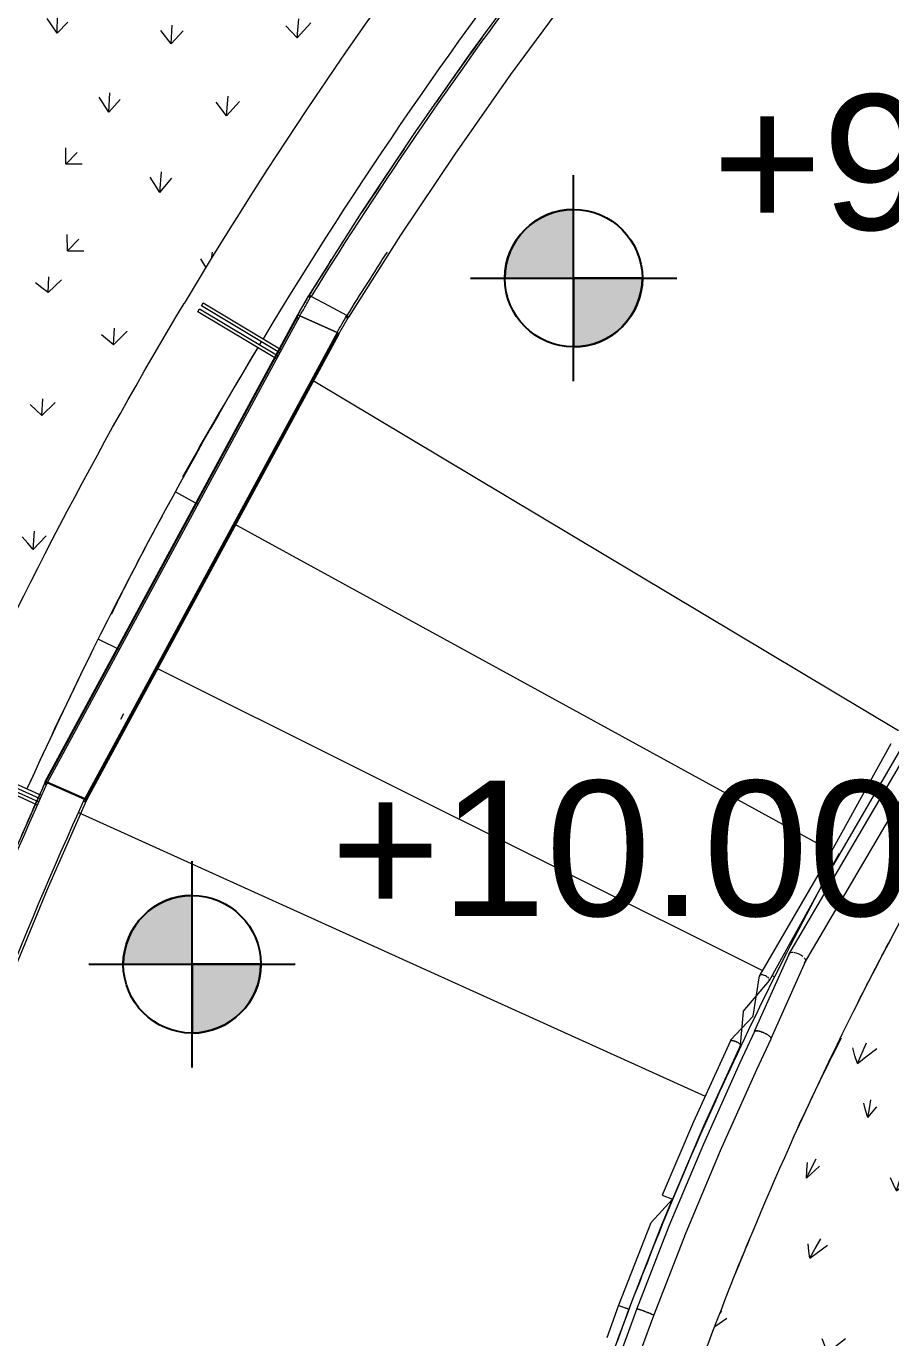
# Model space of a CAD drawing. Header units: millimetres. Extents: x 12827 to 178996, y -27589 to 73652.
# Drawn here: x 96932 to 99447, y 54861 to 58676 of the extents above; entities that cross this region are included whole.
import ezdxf

# ---------------------------------------------------------------- set-up
doc = ezdxf.new("R2010")
doc.units = ezdxf.units.MM
for name, color, linetype, lineweight in [('A-ANNO-NOTE', 131, 'Continuous', 25), ('A-FLOR', 192, 'Continuous', 9), ('A-FLOR-HRAL', 11, 'Continuous', 9), ('A-FLOR-LEVL', 51, 'Continuous', 9), ('A-FLOR-PATT', 8, 'Continuous', 9), ('Q-CASE', 31, 'Continuous', 20), ('S-STRS', 31, 'Continuous', 20)]:
    doc.layers.add(name, color=color, linetype=linetype, lineweight=lineweight)
doc.styles.add('Arial_1', font='arial.ttf', dxfattribs={"height": 393.413174})

# ---------------------------------------------------------------- blocks, each defined once
blk = doc.blocks.new('FP_123-Copy of 1_F')
at = {"layer": 'A-FLOR-PATT'}
for p, q in [((96213.1, 58151.9), (96208.9, 58188.9)), ((96194, 58164.3), (96175, 58176.8)), ((96213.1, 58151.9), (96194, 58164.3)), ((96213.1, 58151.9), (96245.5, 58179.7)), ((96025.8, 58022.5), (96007.5, 58036.1)), ((96044.1, 58008.7), (96040.1, 58046.3)), ((96044.1, 58008.7), (96075.2, 58034.9)), ((96394.2, 58027), (96375.7, 58040.2)), ((96412.6, 58013.6), (96410.4, 58053.7)), ((96412.6, 58013.6), (96446.7, 58044)), ((96799.7, 58044.7), (96766.4, 58067.7)), ((96799.7, 58044.7), (96799.6, 58057.4)), ((96799.7, 58044.7), (96809.9, 58054.2)), ((96044.1, 58008.7), (96025.8, 58022.5)), ((96412.6, 58013.6), (96394.2, 58027)), ((96977.4, 57915.4), (96959.2, 57929.1)), ((96995.5, 57901.6), (96997.2, 57946.9)), ((96995.5, 57901.6), (97034.3, 57938.5)), ((95864.1, 57890.2), (95846.5, 57905.2)), ((95881.6, 57875.2), (95864.1, 57890.2)), ((95881.6, 57875.2), (95877.8, 57913.3)), ((95881.6, 57875.2), (95911.6, 57899.5)), ((96218, 57871.7), (96200.2, 57886.2)), ((96235.7, 57857.1), (96233.5, 57897.7)), ((96235.7, 57857.1), (96268.3, 57885.7)), ((96588.5, 57880.4), (96570.5, 57894.5)), ((96606.4, 57866.2), (96606, 57909.2)), ((96606.4, 57866.2), (96641.9, 57899)), ((96995.5, 57901.6), (96977.4, 57915.4)), ((96235.7, 57857.1), (96218, 57871.7)), ((96606.4, 57866.2), (96588.5, 57880.4)), ((95750.7, 57771.9), (95753.7, 57774.2)), ((97168, 57764), (97150.4, 57778.5)), ((97185.6, 57749.3), (97189, 57797.6)), ((97185.6, 57749.3), (97225.8, 57788.7)), ((96049, 57725.7), (96031.8, 57741.5)), ((96066.1, 57709.8), (96063.9, 57751)), ((96066.1, 57709.8), (96097.3, 57736.6)), ((96422.1, 57695.9), (96421.5, 57739.7)), ((96777.2, 57724.5), (96759.8, 57739.5)), ((96794.7, 57709.4), (96795.9, 57755.5)), ((96794.7, 57709.4), (96831.6, 57744.9)), ((97185.6, 57749.3), (97168, 57764)), ((96066.1, 57709.8), (96049, 57725.7)), ((96404.8, 57711.4), (96387.5, 57726.9)), ((96422.1, 57695.9), (96404.8, 57711.4)), ((96422.1, 57695.9), (96456, 57727.2)), ((96794.7, 57709.4), (96777.2, 57724.5)), ((95902.7, 57572.2), (95900.6, 57614)), ((95886.2, 57589.4), (95869.7, 57606.6)), ((95902.7, 57572.2), (95886.2, 57589.4)), ((95902.7, 57572.2), (95932.9, 57597.2)), ((96245.8, 57534.5), (96245.1, 57578.9)), ((96977.7, 57543.2), (96980.5, 57592.4)), ((96977.7, 57543.2), (97015.8, 57581.3)), ((96229.1, 57551.3), (96212.4, 57568.1)), ((96245.8, 57534.5), (96229.1, 57551.3)), ((96245.8, 57534.5), (96278.3, 57564)), ((96586.7, 57541.5), (96569.8, 57557.9)), ((96603.5, 57525.1), (96586.7, 57541.5)), ((96603.5, 57525.1), (96604.4, 57572)), ((96603.5, 57525.1), (96638.6, 57559)), ((96960.7, 57559.2), (96943.7, 57575.1)), ((96977.7, 57543.2), (96960.7, 57559.2)), ((95728.8, 57463.5), (95712.8, 57482)), ((95744.8, 57444.8), (95728.8, 57463.5)), ((95744.8, 57444.8), (95742.8, 57487.2)), ((95744.8, 57444.8), (95774.1, 57467.9)), ((96076.6, 57382.4), (96075.7, 57427.5)), ((96060.5, 57400.6), (96044.3, 57418.7)), ((96076.6, 57382.4), (96060.5, 57400.6)), ((96076.6, 57382.4), (96107.8, 57410.2)), ((96404.9, 57367), (96388.6, 57384.7)), ((96421.1, 57349.2), (96421.7, 57396.9)), ((96780.2, 57344.5), (96782.5, 57394.7)), ((97123.3, 57400.4), (97122.7, 57401)), ((96421.1, 57349.2), (96404.9, 57367)), ((96421.1, 57349.2), (96454.7, 57381.5)), ((96763.8, 57361.9), (96747.4, 57379.1)), ((96780.2, 57344.5), (96763.8, 57361.9)), ((96780.2, 57344.5), (96816.5, 57381.2)), ((95897.9, 57259.8), (95882.2, 57279.3)), ((95913.6, 57240.1), (95912.6, 57285.9)), ((95913.6, 57240.1), (95897.9, 57259.8)), ((95913.6, 57240.1), (95943.7, 57266)), ((96230.8, 57201.6), (96215, 57220.6)), ((96246.6, 57182.4), (96230.8, 57201.6)), ((96246.6, 57182.4), (96246.9, 57230.8)), ((96246.6, 57182.4), (96278.8, 57212.9)), ((96592.3, 57154), (96594.1, 57205)), ((96952.5, 57154.1), (96956.1, 57207.5)), ((96576.4, 57172.7), (96560.5, 57191.4)), ((96592.3, 57154), (96576.4, 57172.7)), ((96592.3, 57154), (96626.8, 57189.1)), ((96936.5, 57172.3), (96920.5, 57190.5)), ((96952.5, 57154.1), (96936.5, 57172.3)), ((96952.5, 57154.1), (96989.7, 57193.5)), ((96079, 57061), (96079, 57074.2)), ((96100, 57044.5), (96109.9, 57053.8)), ((96397.5, 56992.2), (96382, 57012.3)), ((96413, 56972), (96414.3, 57023.9)), ((96413, 56972), (96446, 57005.5)), ((96413, 56972), (96397.5, 56992.2)), ((96744, 56968.2), (96728.5, 56987.8)), ((96759.5, 56948.5), (96744, 56968.2)), ((96759.5, 56948.5), (96762.5, 57002.9)), ((96759.5, 56948.5), (96795, 56986.5)), ((96560.9, 56772.4), (96545.7, 56793.5)), ((96576, 56751.3), (96578.4, 56806.5)), ((96576, 56751.3), (96609.8, 56787.6)), ((96576, 56751.3), (96560.9, 56772.4)), ((96706.6, 56563.6), (96706.3, 56564.1))]:
    blk.add_line(p, q, dxfattribs=at)
blk = doc.blocks.new('FP_124-Copy of 1_F')
at = {"layer": 'A-FLOR-PATT'}
for p, q in [((97106.8, 59783.1), (97065.6, 59806.7)), ((97106.8, 59783.1), (97097.2, 59816.9)), ((97106.8, 59783.1), (97134.9, 59807.9)), ((96960.8, 59655.4), (96952.7, 59691)), ((96960.8, 59655.4), (96987.7, 59678.8)), ((97324.6, 59655.2), (97284, 59679.5)), ((97324.6, 59655.2), (97317.7, 59692.2)), ((97324.6, 59655.2), (97356, 59683.8)), ((96960.8, 59655.4), (96936.6, 59672.9)), ((97539.3, 59523.8), (97535.2, 59564)), ((97161.6, 59506.5), (97124.2, 59534.7)), ((97161.6, 59506.5), (97156, 59545.4)), ((97161.6, 59506.5), (97191.6, 59533.9)), ((97539.3, 59523.8), (97499.2, 59548.7)), ((97539.3, 59523.8), (97573.9, 59556.3)), ((97750.9, 59388.7), (97711.5, 59414.3)), ((97750.9, 59388.7), (97749.5, 59432.2)), ((97750.9, 59388.7), (97788.8, 59425.1)), ((97005.9, 59364.4), (96971.5, 59396.7)), ((97005.9, 59364.4), (97001.5, 59405.3)), ((97005.9, 59364.4), (97034.6, 59390.5)), ((97359.6, 59353.9), (97322.7, 59382.8)), ((97359.6, 59353.9), (97356.5, 59396.1)), ((97359.6, 59353.9), (97392.6, 59385.3)), ((97959.6, 59250), (97960.8, 59296.7)), ((96856.9, 59229.6), (96825.2, 59266.1)), ((96856.9, 59229.6), (96853.6, 59272.5)), ((96856.9, 59229.6), (96884.4, 59254.3)), ((97959.6, 59250), (97920.7, 59276.3)), ((97959.6, 59250), (98000.7, 59290.3)), ((97188.3, 59189.8), (97154.3, 59222.8)), ((97188.3, 59189.8), (97186.3, 59234.2)), ((97188.3, 59189.8), (97219.8, 59220.1)), ((97554.7, 59197.5), (97518.3, 59227.1)), ((97554.7, 59197.5), (97554.1, 59243.2)), ((97554.7, 59197.5), (97590.7, 59233)), ((96713.9, 59102.4), (96684.6, 59143.4)), ((96713.9, 59102.4), (96711.6, 59147.4)), ((98165.2, 59107.7), (98169.1, 59157.7)), ((98165.2, 59107.7), (98209.5, 59151.9)), ((96713.9, 59102.4), (96740.3, 59125.6)), ((98165.2, 59107.7), (98126.9, 59134.6)), ((97024.9, 59032.1), (96993.6, 59069.4)), ((97024.9, 59032.1), (97023.8, 59078.6)), ((97747, 59037.3), (97711.1, 59067.7)), ((97747, 59037.3), (97748.9, 59086.4)), ((97747, 59037.3), (97786, 59076.9)), ((97024.9, 59032.1), (97055, 59061.2)), ((97368.1, 59011.3), (97334.6, 59045)), ((97368.1, 59011.3), (97368.3, 59059.2)), ((97368.1, 59011.3), (97402.3, 59045.8)), ((96868.7, 58881.3), (96839.8, 58923)), ((96868.7, 58881.3), (96868.4, 58930)), ((97936.5, 58873.4), (97940.9, 58925.8)), ((97936.5, 58873.4), (97978.5, 58917.1)), ((96868.7, 58881.3), (96897.5, 58909)), ((97190.5, 58830.6), (97191.5, 58880.7)), ((97545.2, 58828.8), (97547.8, 58880.2)), ((97936.5, 58873.4), (97901.2, 58904.4)), ((97190.5, 58830.6), (97159.6, 58868.7)), ((97190.5, 58830.6), (97223.1, 58864)), ((97545.2, 58828.8), (97512.2, 58863.3)), ((97545.2, 58828.8), (97582.3, 58867.6)), ((97021.4, 58656), (96992.9, 58698.5)), ((97021.4, 58656), (97023, 58708.4)), ((97021.4, 58656), (97052.5, 58688.2)), ((97719.9, 58642.3), (97724.7, 58697.3)), ((97719.9, 58642.3), (97759.6, 58685.4)), ((97353.8, 58625), (97323.3, 58663.8)), ((97353.8, 58625), (97356.8, 58678.8)), ((97353.8, 58625), (97388.9, 58662.8)), ((97719.9, 58642.3), (97687.3, 58677.6)), ((97172, 58426.4), (97143.9, 58469.8)), ((97172, 58426.4), (97175.5, 58482.7)), ((97172, 58426.4), (97205.3, 58463.2)), ((97514.7, 58415.2), (97484.7, 58454.9)), ((97514.7, 58415.2), (97519.8, 58472.7)), ((97514.7, 58415.2), (97552.3, 58457.5)), ((97320.4, 58192.6), (97292.7, 58236.8)), ((97320.4, 58192.6), (97325.8, 58252.7)), ((97320.4, 58192.6), (97356, 58234)), ((97454.5, 57974.8), (97439.5, 57999.5)), ((97472.4, 58004.1), (97474, 58018.4))]:
    blk.add_line(p, q, dxfattribs=at)
blk = doc.blocks.new('Casework 10 - Casework 10-17982864-Copy of 1_F')
at = {"layer": 'Q-CASE'}
for p, q in [((99151, 55975.5), (99541.7, 56642.7)), ((99196.7, 55949.9), (99587.4, 56617.1)), ((99051.3, 55752.2), (99151.8, 55976.7)), ((99153.5, 55977.7), (99151, 55975.5)), ((99099.1, 55730.7), (99199.4, 55954.8)), ((99018.1, 55809.6), (99094.4, 55900)), ((99047.3, 55796.5), (99065.4, 55913.4)), ((99065.9, 55914.5), (99065.8, 55914.3)), ((99074.9, 55916.2), (99072.2, 55916.6)), ((98980.6, 55724.9), (99047.3, 55796.5)), ((99018.1, 55809.6), (99009.7, 55711.7)), ((98782.6, 55275.7), (98812.2, 55263.5)), ((98523.4, 54440.8), (98708.9, 54944.2)), ((98622, 54861.3), (98655.5, 54953.7)), ((98572.4, 54422.4), (98758, 54925.8)), ((98652, 54850.2), (98685.5, 54942.4))]:
    blk.add_line(p, q, dxfattribs=at)
at = {"layer": 'Q-CASE', "flags": 128}
for points in [[(99447.5, 56588.2), (99259.9, 56247.7), (99065.9, 55914.5)], [(99475.4, 56572.6), (99280.6, 56237.8), (99093.8, 55898.9)], [(98708.9, 54944.2), (98803.1, 55185.8), (98903.2, 55425), (99009.2, 55661.6), (99051.6, 55752.1)], [(98758, 54925.8), (98852, 55166.8), (98951.9, 55405.3), (99057.6, 55641.3), (99099.4, 55730.5)], [(98980.8, 55724.8), (98873.5, 55488.7), (98782.6, 55275.7)], [(99009.9, 55711.6), (98902.8, 55475.9), (98812.2, 55263.5)], [(98655.5, 54953.7), (98750, 55195.9), (98812.2, 55263.5)], [(98685.5, 54942.4), (98779.8, 55184.2), (98812.2, 55263.5)]]:
    blk.add_lwpolyline(points, dxfattribs=at)
at = {"layer": 'Q-CASE'}
for centre, major_axis, ratio, start_param, end_param in [((99175.6, 55965.8), (-23.8, 11), 0.447129, 5.466905, 6.216604), ((99175.6, 55965.8), (-23.8, 11), 0.447129, 4.217406, 5.350295), ((99175.6, 55965.8), (-23.8, 11), 0.447129, 3.467707, 3.967507), ((99175.6, 55965.8), (-23.8, 11), 0.447129, 3.217807, 3.463877), ((99079.9, 55906.7), (-14.5, 6.7), 0.447129, 0.004817, 0.266616), ((99079.9, 55906.7), (-14.5, 6.7), 0.447129, 4.717206, 6.288002), ((99079.9, 55906.7), (-14.5, 6.7), 0.447129, 3.931807, 4.694999), ((99079.9, 55906.7), (-14.5, 6.7), 0.447129, 3.146409, 3.670008), ((99079.9, 55906.7), (-14.5, 6.7), 0.447129, 3.141652, 3.146409), ((98670.5, 54948.1), (-15, 5.6), 0.047455, 3.141573, 6.281633), ((98670.5, 54948.1), (-15, 5.6), 0.047455, 5.496279, 6.281616), ((98670.5, 54948.1), (-15, 5.6), 0.047455, 4.710836, 5.496226), ((98670.5, 54948.1), (-15, 5.6), 0.047455, 4.055611, 4.710835), ((98670.5, 54948.1), (-15, 5.6), 0.047455, 3.14212, 3.925386), ((98733.4, 54935), (-24.6, 9.2), 0.047455, 2.961538, 6.460134), ((98733.4, 54935), (-24.5, 9.2), 0.047455, 0.000316, 0.301976), ((98733.4, 54935), (-24.5, 9.2), 0.047455, 5.361145, 5.960386), ((98733.4, 54935), (-24.5, 9.2), 0.047455, 4.710836, 5.222166), ((98733.4, 54935), (-24.5, 9.2), 0.047455, 4.198159, 4.710831), ((98733.4, 54935), (-24.5, 9.2), 0.047455, 3.461286, 4.060527), ((98733.4, 54935), (-24.5, 9.2), 0.047455, 2.836511, 3.141902)]:
    blk.add_ellipse(centre, major_axis=major_axis, ratio=ratio, start_param=start_param, end_param=end_param, dxfattribs=at)
for points, knots in [([(99051.3, 55752.2), (99051.4, 55752.4), (99051.8, 55753), (99052.9, 55753.6), (99054.9, 55753.9), (99057.5, 55753.8), (99060.4, 55753.4), (99064.1, 55752.6), (99067.4, 55751.7), (99070.1, 55750.8), (99072.7, 55749.8), (99076.3, 55748.4), (99079.9, 55746.7), (99082.6, 55745.4), (99083.9, 55744.7), (99084.5, 55744.3)], [-0.8149256, -0.8149256, -0.8149256, -0.8149256, -0.7916667, -0.7569444, -0.7222222, -0.6875, -0.6527778, -0.6180556, -0.5833333, -0.5659722, -0.5486111, -0.5138889, -0.4791667, -0.4618056, -0.4444444, -0.4444444, -0.4444444, -0.4444444]), ([(99071.6, 55750.2), (99070.5, 55750.6), (99068.4, 55751.3), (99065.2, 55752.2), (99062.2, 55753), (99059.6, 55753.5), (99057.3, 55753.7), (99055.3, 55753.7), (99053.6, 55753.5), (99052.4, 55753.1), (99051.9, 55752.5), (99051.7, 55752.2), (99051.7, 55752.1)], [-0.4443623, -0.4443623, -0.4443623, -0.4443623, -0.4166667, -0.3888889, -0.3611111, -0.3333333, -0.3055556, -0.2777778, -0.25, -0.2222222, -0.1944444, -0.1866359, -0.1866359, -0.1866359, -0.1866359]), ([(99084.6, 55744.4), (99084.4, 55744.4), (99083, 55745.2), (99080.1, 55746.6), (99076.5, 55748.3), (99073.6, 55749.4), (99072.3, 55749.9), (99071.6, 55750.2)], [-0.5528054, -0.5528054, -0.5528054, -0.5528054, -0.5486111, -0.5138889, -0.4791667, -0.4618056, -0.4444444, -0.4444444, -0.4444444, -0.4444444]), ([(99099.4, 55730.5), (99099.5, 55730.7), (99099.7, 55731.3), (99099.4, 55732.5), (99098.3, 55734.2), (99096.6, 55736.2), (99094.4, 55738.1), (99091.3, 55740.3), (99088.4, 55742.2), (99086.2, 55743.5), (99085.2, 55744), (99084.9, 55744.2)], [-0.8138325, -0.8138325, -0.8138325, -0.8138325, -0.7916667, -0.7569444, -0.7222222, -0.6875, -0.6527778, -0.6180556, -0.5833333, -0.5659722, -0.5555556, -0.5555556, -0.5555556, -0.5555556]), ([(98980.6, 55724.9), (98980.9, 55725.4), (98981.9, 55725.9), (98984.2, 55725.9), (98985.7, 55725.7), (98987, 55725.4), (98988.4, 55725.1), (98990.3, 55724.6), (98993, 55723.7), (98995.7, 55722.6), (98997.8, 55721.6), (98998.9, 55721.1), (98999.4, 55720.9)], [-1, -1, -1, -1, -0.8611111, -0.7916667, -0.7569444, -0.7222222, -0.6875, -0.6527778, -0.5833333, -0.5138889, -0.4791667, -0.4444444, -0.4444444, -0.4444444, -0.4444444]), ([(98999.4, 55720.9), (98999.4, 55720.9), (98998.8, 55721.2), (98997.7, 55721.7), (98996.1, 55722.4), (98995, 55722.9), (98994.5, 55723.1)], [-0.5514624, -0.5514624, -0.5514624, -0.5514624, -0.5486111, -0.5138889, -0.4791667, -0.4444444, -0.4444444, -0.4444444, -0.4444444]), ([(99009.9, 55711.6), (99010.2, 55712.2), (99009.9, 55713.3), (99008.3, 55715), (99007.1, 55716), (99006.1, 55716.8), (99004.9, 55717.7), (99003.3, 55718.7), (99001.4, 55719.8), (99000, 55720.6), (98999.6, 55720.8)], [-1, -1, -1, -1, -0.8611111, -0.7916667, -0.7569444, -0.7222222, -0.6875, -0.6527778, -0.5833333, -0.5555556, -0.5555556, -0.5555556, -0.5555556])]:
    blk.add_open_spline(points, degree=3, knots=knots, dxfattribs=at)
for points in [[(98980.6, 55724.9), (98980.6, 55724.9), (98980.6, 55724.9), (98980.6, 55724.9)], [(98985.2, 55725.7), (98984, 55725.8), (98981.9, 55725.8), (98981, 55725.3), (98980.8, 55724.8)], [(99009.9, 55711.6), (99009.9, 55711.6), (99009.9, 55711.6), (99009.9, 55711.6)]]:
    blk.add_open_spline(points, degree=3, dxfattribs=at)
blk = doc.blocks.new('Railings 58 - Railings 95-17990512-Copy of 1_F')
at = {"layer": 'A-FLOR-HRAL'}
for p, q in [((98262.1, 58648.8), (98264.6, 58652.3)), ((98268.5, 58657.7), (98273.1, 58663.9)), ((98276.7, 58668.9), (98278.9, 58672)), ((98097.4, 58415.9), (98101.7, 58422.1)), ((98105.2, 58427.2), (98107.4, 58430.3)), ((98110.8, 58435.3), (98115.4, 58441.8)), ((98119.2, 58447.4), (98121.7, 58450.9)), ((98069.4, 58375.2), (98073.8, 58381.6)), ((98077.6, 58387.1), (98079.7, 58390.1)), ((98083.3, 58395.4), (98087.1, 58401)), ((98091.2, 58407), (98093.4, 58410.2)), ((98041.4, 58334.2), (98045.8, 58340.6)), ((98049.3, 58345.7), (98051.4, 58348.9)), ((98054.9, 58354), (98059.2, 58360.3)), ((98063.3, 58366.2), (98065.5, 58369.4)), ((98035.3, 58325.2), (98037.7, 58328.7)), ((97891.4, 58108.1), (97894.2, 58112.4)), ((97897.4, 58117.3), (97901.8, 58124)), ((97885.2, 58098.4), (97887.9, 58102.7)), ((97845.4, 58036.5), (97847.4, 58039.7)), ((97851.2, 58045.6), (97853.4, 58049)), ((97859.5, 58058.5), (97861.6, 58061.8)), ((97815.4, 57989.4), (97820.2, 57997)), ((97832.8, 58016.8), (97835.3, 58020.7)), ((97720.3, 57833.8), (97753.6, 57891.6)), ((97720.1, 57832.7), (96986.2, 56475.6)), ((96986.4, 56476.7), (97720.3, 57833.7)), ((97720.7, 57834.2), (96986.7, 56477.1)), ((97722.5, 57835), (96988.4, 56477.8)), ((97720.2, 57829.6), (96988.4, 56475.9)), ((97728.2, 57833.8), (96994, 56476.7)), ((97720.2, 57829.6), (97720.1, 57832.7)), ((97720.1, 57832.7), (97720.2, 57829.6)), ((97728.2, 57833.8), (97836.2, 57784.9)), ((97836.2, 57784.9), (97728.2, 57833.8)), ((97840.9, 57779.2), (97869.9, 57829.8)), ((97836.2, 57784.9), (97101.9, 56429.7)), ((97838.8, 57783.3), (97104.5, 56428.1)), ((97840.5, 57781.5), (97106.2, 56426.5)), ((97840.3, 57778.7), (97106.2, 56423.7)), ((97106.8, 56424.2), (97840.9, 57779.2)), ((97841.1, 57779.9), (97106.9, 56424.8)), ((97840.3, 57778.7), (97830.1, 57773.6)), ((97830.1, 57773.6), (97840.3, 57778.7)), ((97206.8, 56660.3), (97215.4, 56676.2)), ((96986.2, 56475.6), (96986.6, 56472.6)), ((96988.6, 56476.1), (96987.1, 56477.1)), ((96993.1, 56474.9), (97100.7, 56427.6)), ((97101.9, 56429.7), (96994, 56476.7)), ((97096.9, 56418.9), (97106.2, 56423.7))]:
    blk.add_line(p, q, dxfattribs=at)
at = {"layer": 'A-FLOR-HRAL', "flags": 128}
for points in [[(97753.8, 57891.5), (97906.5, 58131.8), (98064.5, 58368.6), (98227.9, 58601.8), (98396.4, 58831.3), (98570, 59057), (98748.6, 59278.7), (98932.2, 59496.3), (99120.5, 59709.8), (99183.8, 59779.4)], [(97870.1, 57829.7), (98022.2, 58068.6), (98179.7, 58304), (98342.4, 58535.9), (98510.3, 58764), (98683.2, 58988.3), (98861.2, 59208.6), (99044.2, 59424.8), (99231.9, 59636.9), (99285.6, 59695.8)], [(97753.5, 57891), (97753.9, 57890), (97754.3, 57889)], [(97754.5, 57888.8), (97754.1, 57889.9), (97753.8, 57890.9)], [(97864.7, 57834.5), (97812.6, 57862.2), (97760.5, 57889.9)], [(97869.7, 57829.5), (97864.8, 57828.8), (97861.2, 57828.4)], [(97861.3, 57828.5), (97864.5, 57829), (97869.5, 57829.6)], [(96986.8, 56477.3), (96872.3, 56216.6), (96763.6, 55953.3), (96660.9, 55687.7), (96564.2, 55419.8), (96473.5, 55149.9), (96388.9, 54878.1), (96310.4, 54604.3), (96238, 54328.9), (96171.8, 54051.9), (96111.9, 53773.6), (96058.2, 53494.1), (96010.8, 53213.3), (95969.7, 52931.6), (95934.9, 52649), (95906.5, 52365.8), (95884.5, 52082.1), (95868.8, 51797.8), (95859.5, 51513.3), (95856.5, 51244.6)], [(96986.7, 56477.1), (96986.3, 56476.4), (96986.2, 56475.6)], [(96986.6, 56472.6), (96986.9, 56471.6), (96987.8, 56470.4)], [(96988.4, 56477.8), (96987.4, 56477.5), (96986.7, 56477.1)], [(96987.8, 56470.4), (96989.3, 56469.2), (96991.1, 56468.1)], [(96991, 56477.6), (96989.6, 56477.8), (96988.4, 56477.8)], [(96994, 56476.7), (96992.5, 56477.3), (96991, 56477.6)], [(97106.9, 56424.5), (96993, 56165.1), (96884.9, 55903.1), (96782.8, 55638.8), (96686.7, 55372.3), (96596.6, 55103.7), (96512.6, 54833.3), (96434.7, 54560.9), (96362.9, 54286.8), (96297.4, 54011.2), (96238.1, 53734.3), (96185, 53456.1), (96138.3, 53176.8), (96097.8, 52896.4), (96063.6, 52615.2), (96035.8, 52333.5), (96014.4, 52051.2), (95999.3, 51768.4), (95990.7, 51485.3), (95988.3, 51246)], [(97104.5, 56428.1), (97103.3, 56429), (97101.9, 56429.7)], [(97106.2, 56426.5), (97105.5, 56427.3), (97104.5, 56428.1)], [(97106.9, 56424.8), (97106.7, 56425.6), (97106.2, 56426.5)], [(97106.2, 56423.7), (97106.7, 56424.1), (97106.9, 56424.8)]]:
    blk.add_lwpolyline(points, dxfattribs=at)
at = {"layer": 'A-FLOR-HRAL'}
for radius, start, end in [(12694.8, 137.49933, 148.19642), (12701.2, 144.12086, 145.15751), (12701.2, 145.90381, 146.90454), (12577, 147.16455, 148.16065), (12701.2, 147.71823, 148.20862)]:
    blk.add_arc((108549.4, 51199.5), radius, start, end, dxfattribs=at)
for centre, major_axis, start_param, end_param in [((97731.5, 57827.4), (-11.2, 6.4), 6.163529, 6.494846), ((97726.6, 57826.6), (-6.28, 3.59), 0.224782, 0.804004), ((97730.9, 57827.8), (-10.6, 6), 5.821208, 6.165683), ((97725, 57826.9), (-4.36, 2.49), 0.804404, 1.695816), ((97729.5, 57829), (-8.73, 4.98), 5.431961, 5.82287), ((97728.5, 57830.3), (-6.86, 3.92), 4.969897, 5.430776), ((97836.4, 57782.8), (-4.11, 2.35), 4.306599, 4.963536), ((97835.8, 57782.7), (-5.01, 2.86), 3.76342, 4.297693), ((97833.4, 57783.5), (-7.47, 4.26), 2.892251, 3.334343), ((97834.2, 57783.1), (-6.68, 3.81), 3.331723, 3.765234)]:
    blk.add_ellipse(centre, major_axis=major_axis, ratio=0.382269, start_param=start_param, end_param=end_param, dxfattribs=at)
for points in [[(97720.1, 57832.7), (97723.8, 57839.2), (97731.2, 57852.2), (97742.3, 57871.6), (97749.8, 57884.6), (97753.5, 57891)], [(97728.2, 57833.8), (97733.6, 57843.2), (97744.3, 57861.9), (97755.1, 57880.6), (97760.5, 57889.9)], [(97753.8, 57891.9), (97753.6, 57891.8), (97753.5, 57891.6), (97753.5, 57891.2), (97753.5, 57891)], [(97753.8, 57890.9), (97753.7, 57891.1), (97753.7, 57891.4), (97753.9, 57891.6), (97754, 57891.7)], [(97755.2, 57891.9), (97754.9, 57892), (97754.3, 57892), (97753.9, 57891.9), (97753.8, 57891.9)], [(97754, 57891.7), (97754.1, 57891.8), (97754.5, 57891.9), (97755.1, 57891.9), (97755.4, 57891.8)], [(97754.3, 57889), (97754.4, 57888.8), (97754.5, 57888.5), (97755, 57888), (97755.4, 57887.5), (97755.7, 57887.3)], [(97755.9, 57887.2), (97755.6, 57887.4), (97755.2, 57887.8), (97754.7, 57888.4), (97754.6, 57888.7), (97754.5, 57888.8)], [(97757.6, 57891.3), (97757.1, 57891.4), (97756.2, 57891.7), (97755.5, 57891.9), (97755.2, 57891.9)], [(97755.4, 57891.8), (97755.7, 57891.8), (97756.4, 57891.6), (97757.3, 57891.3), (97757.8, 57891.1)], [(97755.7, 57887.3), (97755.9, 57887.1), (97756.4, 57886.7), (97757.2, 57886.1), (97757.8, 57885.7), (97758.1, 57885.5)], [(97757.4, 57886), (97757.1, 57886.2), (97756.6, 57886.6), (97756.1, 57887), (97755.9, 57887.2)], [(97760.5, 57889.9), (97759.9, 57890.2), (97758.9, 57890.7), (97758, 57891.1), (97757.6, 57891.3)], [(97757.8, 57891.1), (97758.2, 57891), (97759.1, 57890.6), (97760.1, 57890.1), (97760.7, 57889.8)], [(97720.7, 57834.2), (97720.5, 57834), (97720.2, 57833.6), (97720.1, 57833), (97720.1, 57832.7)], [(97720.2, 57829.6), (97720.2, 57829.4), (97720.3, 57828.9), (97720.7, 57828.2), (97721.1, 57827.6), (97721.3, 57827.4)], [(97722.5, 57835), (97722.1, 57834.9), (97721.4, 57834.7), (97720.9, 57834.4), (97720.7, 57834.2)], [(97721.3, 57827.4), (97721.5, 57827.2), (97721.9, 57826.7), (97722.8, 57826), (97723.3, 57825.6), (97723.7, 57825.4)], [(97725.1, 57834.8), (97724.7, 57834.9), (97723.7, 57835), (97722.9, 57835), (97722.5, 57835)], [(97728.2, 57833.8), (97727.7, 57834), (97726.7, 57834.4), (97725.6, 57834.7), (97725.1, 57834.8)], [(97867.2, 57833), (97866.9, 57833.2), (97866.4, 57833.5), (97865.6, 57834), (97865, 57834.4), (97864.7, 57834.5)], [(97864.9, 57834.4), (97865.2, 57834.2), (97865.8, 57833.9), (97866.6, 57833.4), (97867.2, 57833), (97867.4, 57832.8)], [(97869.1, 57831.4), (97869, 57831.5), (97868.6, 57831.9), (97868, 57832.4), (97867.5, 57832.8), (97867.2, 57833)], [(97867.4, 57832.8), (97867.7, 57832.6), (97868.2, 57832.3), (97868.8, 57831.7), (97869.2, 57831.4), (97869.3, 57831.2)], [(97870, 57830.1), (97869.9, 57830.3), (97869.8, 57830.7), (97869.4, 57831.1), (97869.1, 57831.4)], [(97869.3, 57831.2), (97869.6, 57831), (97870, 57830.5), (97870.2, 57830.2), (97870.2, 57830)], [(97869.5, 57829.6), (97869.7, 57829.6), (97869.9, 57829.7), (97870, 57830), (97870, 57830.1)], [(97870.2, 57830), (97870.2, 57829.8), (97870.2, 57829.6), (97869.9, 57829.5), (97869.7, 57829.5)], [(97838.7, 57783.4), (97838.5, 57783.6), (97838, 57784), (97837.1, 57784.5), (97836.5, 57784.8), (97836.2, 57784.9)], [(97840.5, 57781.5), (97840.4, 57781.7), (97840.1, 57782.1), (97839.5, 57782.8), (97839, 57783.2), (97838.7, 57783.4)], [(97840.3, 57778.7), (97840.5, 57778.8), (97840.9, 57779.1), (97841, 57779.5), (97841.1, 57779.8)], [(97841.1, 57779.8), (97841.1, 57779.9), (97841.1, 57780.3), (97840.9, 57780.9), (97840.6, 57781.3), (97840.5, 57781.5)], [(96993.1, 56474.9), (96807.8, 56065.7), (96480.8, 55227.5), (96126.2, 53925.2), (95911.6, 52592.8), (95863.5, 51694.3), (95863.4, 51245.1)], [(96987.1, 56477.1), (96956.9, 56410.5), (96927.4, 56343.7), (96898.4, 56276.6)], [(96987.1, 56477.1), (96986.9, 56477.2), (96986.8, 56477.3), (96986.8, 56477.4), (96986.9, 56477.4)], [(96986.9, 56477.4), (96987, 56477.4), (96987.2, 56477.3), (96987.7, 56477.1), (96988, 56477)], [(96988, 56477), (96988.3, 56476.9), (96988.9, 56476.7), (96989.7, 56476.4), (96990.2, 56476.2)], [(96990.2, 56476.2), (96990.6, 56476), (96991.5, 56475.6), (96992.5, 56475.2), (96993.1, 56474.9)], [(97100.7, 56427.6), (96917.1, 56022.1), (96593.2, 55191.7), (96241.9, 53901.6), (96029.3, 52581.5), (95981.6, 51691.4), (95981.4, 51246.3)], [(97100.7, 56427.6), (97101, 56427.5), (97101.6, 56427.2), (97102.5, 56426.8), (97103, 56426.5), (97103.3, 56426.4)], [(97103.3, 56426.4), (97103.6, 56426.2), (97104.2, 56426), (97104.9, 56425.6), (97105.4, 56425.4), (97105.6, 56425.3)], [(97105.6, 56425.3), (97105.8, 56425.2), (97106.1, 56425), (97106.5, 56424.7), (97106.7, 56424.6), (97106.8, 56424.6)], [(97106.8, 56424.6), (97106.9, 56424.5), (97107, 56424.4), (97106.8, 56424.4), (97106.7, 56424.5)]]:
    blk.add_open_spline(points, degree=3, dxfattribs=at)
blk.add_open_spline([(97836.2, 57784.9), (97841, 57793.2), (97850.4, 57809.7), (97859.9, 57826.3), (97864.7, 57834.5)], degree=3, knots=[-0.9998859, -0.9998859, -0.9998859, -0.9998859, -0.5, 0, 0, 0, 0], dxfattribs=at)
blk = doc.blocks.new('Railings 103 - Railings 37-17996010-Copy of 1_F')
at = {"layer": 'A-FLOR-HRAL'}
for p, q in [((98095.2, 80286.5), (98360.8, 80286.5)), ((98095.2, 80276.5), (98095.2, 80286.5)), ((98361.3, 80276.5), (98095.2, 80276.5)), ((98095.2, 80266.5), (98361.7, 80266.5)), ((98095.2, 80256.5), (98095.2, 80266.5)), ((98362.1, 80256.5), (98095.2, 80256.5))]:
    blk.add_line(p, q, dxfattribs=at)
blk = doc.blocks.new('Railings 105 - Railings 37-17996493-Copy of 1_F')
at = {"layer": 'A-FLOR-HRAL'}
for p, q in [((98095.2, 80286.5), (98345.3, 80286.5)), ((98095.2, 80276.5), (98095.2, 80286.5)), ((98344.8, 80276.5), (98095.2, 80276.5)), ((98095.2, 80266.5), (98345.5, 80266.5)), ((98095.2, 80256.5), (98095.2, 80266.5)), ((98345.6, 80256.5), (98095.2, 80256.5))]:
    blk.add_line(p, q, dxfattribs=at)
blk = doc.blocks.new('FP_207-Copy of 1_F')
at = {"layer": 'A-FLOR-PATT'}
for p, q in [((99829.4, 55791.9), (99798.2, 55805.8)), ((99839.1, 55797.2), (99816.5, 55816.2)), ((99860.5, 55778.2), (99829.4, 55791.9)), ((99860.5, 55778.2), (99839.1, 55797.2)), ((99860.5, 55778.2), (99865.1, 55804.7)), ((99782.4, 55650.5), (99769.9, 55672)), ((100203.4, 55656.4), (100186.9, 55674.6)), ((99769, 55645), (99744.2, 55661.3)), ((99793.9, 55628.9), (99769, 55645)), ((99793.9, 55628.9), (99782.4, 55650.5)), ((99793.9, 55628.9), (99811.6, 55657.9)), ((100185.8, 55649.6), (100152.8, 55661.4)), ((100218.6, 55638.2), (100185.8, 55649.6)), ((100218.6, 55638.2), (100203.4, 55656.4)), ((100218.6, 55638.2), (100241.5, 55666.9)), ((100499.9, 55555.5), (100481.2, 55560)), ((100528.6, 55568.1), (100525, 55577.7)), ((99374.4, 55522.2), (99368.9, 55543.4)), ((99380.3, 55501.2), (99374.4, 55522.2)), ((99380.3, 55501.2), (99406.6, 55532.6)), ((99380.3, 55501.2), (99385.3, 55527.2)), ((99385.3, 55527.2), (99389.5, 55552.9)), ((100053.2, 55496.5), (100047.3, 55516.5)), ((99643.6, 55483.4), (99627.1, 55501.1)), ((99660.3, 55465.9), (99643.6, 55483.4)), ((99659, 55489.4), (99656.7, 55512.9)), ((99660.3, 55465.9), (99659, 55489.4)), ((99660.3, 55465.9), (99690.3, 55497.6)), ((100034, 55489.1), (100009.8, 55502)), ((100057.9, 55476.6), (100034, 55489.1)), ((100057.9, 55476.6), (100053.2, 55496.5)), ((100057.9, 55476.6), (100092.8, 55508)), ((99203.3, 55347.8), (99205.3, 55370.6)), ((99216.2, 55353.2), (99230, 55381.1)), ((99201.8, 55325.1), (99240, 55359.3)), ((99201.8, 55325.1), (99216.2, 55353.2)), ((99201.8, 55325.1), (99203.3, 55347.8)), ((99455.1, 55306.7), (99446.2, 55326)), ((99472.3, 55313.3), (99479.4, 55338.9)), ((99821.7, 55312.5), (99805.6, 55326.9)), ((99837.7, 55298.5), (99883.2, 55333.3)), ((99842.4, 55320.6), (99846, 55342.7)), ((99464.3, 55287.6), (99455.1, 55306.7)), ((99464.3, 55287.6), (99505.5, 55322.3)), ((99464.3, 55287.6), (99472.3, 55313.3)), ((99837.7, 55298.5), (99821.7, 55312.5)), ((99837.7, 55298.5), (99842.4, 55320.6)), ((99209.1, 55112.8), (99206.8, 55134.1)), ((99227.9, 55120.1), (99243.5, 55148.3)), ((99211.7, 55091.7), (99209.1, 55112.8)), ((99211.7, 55091.7), (99263.1, 55129.9)), ((99211.7, 55091.7), (99227.9, 55120.1)), ((98935.8, 54893.6), (98970.1, 54917.8)), ((98950.5, 54931.2), (98955.7, 54938.4))]:
    blk.add_line(p, q, dxfattribs=at)
blk = doc.blocks.new('FP_209-Copy of 1_F')
at = {"layer": 'A-FLOR-PATT'}
for p, q in [((100514.7, 55411.4), (100470.9, 55440.4)), ((100514.7, 55411.4), (100531.7, 55466.4)), ((100514.7, 55411.4), (100524.8, 55418.7)), ((100177.9, 55162.9), (100187.3, 55214.4)), ((100177.9, 55162.9), (100129.7, 55189.9)), ((100177.9, 55162.9), (100238.4, 55208.3)), ((99555.2, 55044.6), (99484.2, 55060.7)), ((99555.2, 55044.6), (99547, 55087.7)), ((99555.2, 55044.6), (99613.7, 55088.9)), ((100358.1, 55013.4), (100346.2, 55027.2)), ((99875.1, 54930.5), (99822.7, 54955.5)), ((99875.1, 54930.5), (99877, 54978.4)), ((99875.1, 54930.5), (99929.3, 54972.9)), ((99263.6, 54817.4), (99188.3, 54831.6)), ((99263.6, 54817.4), (99247.8, 54857)), ((99263.6, 54817.4), (99315.7, 54858.8)), ((100095.9, 54769.8), (100062, 54803.5)), ((100095.9, 54769.8), (100107.9, 54822.5)), ((100095.9, 54769.8), (100145.8, 54810.2)), ((99606.4, 54714.2), (99600.7, 54758.5)), ((99606.4, 54714.2), (99654.2, 54753.5)), ((99606.4, 54714.2), (99549.7, 54737.1)), ((99026.9, 54623.9), (99051.7, 54644.7)), ((99850.1, 54564.2), (99854.5, 54613.3)), ((99850.1, 54564.2), (99893.6, 54601.6)), ((99850.1, 54564.2), (99812, 54595.9)), ((99371.7, 54513.9), (99310.7, 54534.8)), ((99371.7, 54513.9), (99358.5, 54554.7)), ((99371.7, 54513.9), (99413.1, 54550.2)), ((99638.3, 54374.7), (99635.2, 54420.2)), ((99638.3, 54374.7), (99675.5, 54409)), ((99994.7, 54367.7), (100009.2, 54421.5)), ((99638.3, 54374.7), (99595.9, 54404.4)), ((99994.7, 54367.7), (99975.1, 54408.1)), ((99994.7, 54367.7), (100033.8, 54403)), ((99171.1, 54329.7), (99148.9, 54336.4)), ((99171.1, 54329.7), (99150.3, 54366.9)), ((99171.1, 54329.7), (99206.1, 54363)), ((99460.6, 54201.3), (99413.9, 54228.9)), ((99460.6, 54201.3), (99449.9, 54243.2)), ((99460.6, 54201.3), (99491.3, 54232.6)), ((99805.9, 54188.9), (99782, 54227.3)), ((99805.9, 54188.9), (99812.8, 54239.2)), ((99805.9, 54188.9), (99838.7, 54221.2)), ((99316.8, 54043.9), (99265.8, 54069.5)), ((99316.8, 54043.9), (99298.6, 54082.3)), ((99316.8, 54043.9), (99341.2, 54072.2)), ((99651.1, 54026.2), (99650.5, 54072.9)), ((99651.1, 54026.2), (99622.9, 54062.6)), ((99651.1, 54026.2), (99677.5, 54055.5)), ((99874.2, 53956.4), (99868.9, 54003.6)), ((99874.2, 53956.4), (99891.2, 54011.5)), ((99874.2, 53956.4), (99902.7, 53986.7)), ((99530.3, 53879.6), (99497.8, 53914)), ((99530.3, 53879.6), (99522.1, 53922.8)), ((99530.3, 53879.6), (99550.3, 53905.9)), ((99742.4, 53804.5), (99732.8, 53849.6)), ((99742.4, 53804.5), (99751.9, 53856)), ((99742.4, 53804.5), (99764.5, 53831.8)), ((99443.4, 53749.1), (99406.6, 53781.4)), ((99443.4, 53749.1), (99427.7, 53788.7)), ((99443.4, 53749.1), (99457.1, 53772.3)), ((99644.5, 53668.6), (99630.7, 53711.7)), ((99644.5, 53668.6), (99646.5, 53716.6)), ((99644.5, 53668.6), (99660.3, 53692.9)), ((99580.6, 53548.8), (99562.5, 53589.9)), ((99580.6, 53548.8), (99575.1, 53593.2)), ((99580.6, 53548.8), (99590, 53570.1)), ((99734.3, 53536.2), (99754, 53592.4)), ((99734.3, 53536.2), (99743.4, 53590)), ((99734.3, 53536.2), (99752.2, 53561.4)), ((99550.7, 53445.1), (99528.2, 53484.2)), ((99550.7, 53445.1), (99537.6, 53486)), ((99550.7, 53445.1), (99553.7, 53463.4)), ((99659.5, 53411.1), (99671.6, 53463.7)), ((99659.5, 53411.1), (99664.3, 53462.9)), ((99659.5, 53411.1), (99671, 53433.3)), ((99618.4, 53302), (99619, 53351.8)), ((99618.4, 53302), (99623.1, 53351.1)), ((99618.4, 53302), (99623.6, 53321.2))]:
    blk.add_line(p, q, dxfattribs=at)
blk = doc.blocks.new('FP_216-Copy of 1_F')
at = {"layer": 'A-FLOR-PATT'}
for p, q in [((99603.7, 55864.7), (99590, 55901.8)), ((99578, 55876.1), (99554.9, 55889.1)), ((99603.7, 55864.7), (99578, 55876.1)), ((99603.7, 55864.7), (99621.7, 55880.7)), ((99621.7, 55880.7), (99638.7, 55896.1)), ((99350.7, 55658.8), (99376.5, 55719)), ((99342.5, 55680.4), (99336.9, 55703.6)), ((99350.7, 55658.8), (99342.5, 55680.4)), ((99350.7, 55658.8), (99379.1, 55680.9)), ((99379.1, 55680.9), (99406.5, 55702.4))]:
    blk.add_line(p, q, dxfattribs=at)
blk = doc.blocks.new('DLN_Slab Level Mark - FFL-2mm_Type 2-2670450-Copy of 1_F')
at = {"layer": 'A-ANNO-NOTE', "lineweight": 5}
h = blk.add_hatch(color=256, dxfattribs=at)
edge = h.paths.add_edge_path(flags=0)
edge.add_arc((0, 0), 1, 0, 90, ccw=False)
edge.add_line((1, 0), (0, 0))
edge.add_line((0, 0), (0, 1))
h = blk.add_hatch(color=256, dxfattribs=at)
edge = h.paths.add_edge_path(flags=0)
edge.add_arc((0, 0), 1, 180, 270, ccw=False)
edge.add_line((-1, 0), (0, 0))
edge.add_line((0, 0), (0, -1))
at = {"layer": 'A-ANNO-NOTE'}
for p, q in [((0, 1.5), (0, -1.5)), ((0, 1), (0, 0)), ((0, 0), (-1, 0)), ((0, -1), (0, 0)), ((0, 0), (1, 0)), ((-1.5, 0), (1.5, 0))]:
    blk.add_line(p, q, dxfattribs=at)
blk.add_circle((0, 0), 1, dxfattribs=at)
for start, end in [(360, 90), (180, 270)]:
    blk.add_arc((0, 0), 1, start, end, dxfattribs=at)

msp = doc.modelspace()

# ---------------------------------------------------------------- hatches: boundary and pattern name
at = {"layer": 'A-FLOR-PATT'}
h = msp.add_hatch(dxfattribs=at)
h.set_pattern_fill('FP_1676', color=256, style=0, pattern_type=2)
h.set_pattern_definition([(45.809, (70529.61, 77869.68), (-4.6259, 252.7803), [46.959, -307.225]), (0.268, (70529.6, 77869.68), (-4.6254, 252.7801), [47.159, -204.355]), (91.048, (70529.6, 77869.68), (-251.5106, -1.1743), [47.404, -205.418])])
h.paths.add_polyline_path([(97390.99922, 57869.57612), (96531.82197, 59106.54131), (96029.48092, 58295.91423), (97363.78837, 57878.09677)], flags=0)

# ---------------------------------------------------------------- linework, layer by layer
at = {"layer": 'A-FLOR'}
msp.add_line((97615.70618, 57758.20933), (97610.56477, 57749.63065), dxfattribs=at)
for radius, start, end in [(13000, 141.9397507, 149.130807325), (12750, 141.902748669, 148.997326494)]:
    msp.add_arc((108549.43102, 51199.53865), radius, start, end, dxfattribs=at)
for points in [[(96706.02591, 56559.92629), (96909.33252, 57009.1113), (97138.02638, 57446.36756), (97390.99922, 57869.57612)], [(97605.43002, 57741.04781), (97357.43349, 57326.1421), (97133.23984, 56897.46582), (96933.90451, 56457.1088)], [(99708.51983, 56484.26092), (99508.08643, 56148.94774), (99326.88966, 55802.50435), (99165.80761, 55446.60964)], [(98938.04985, 55549.69407), (99048.80361, 55794.39346), (99168.84109, 56034.73071), (99297.89023, 56270.18566)], [(99347.40088, 55826.91801), (99379.86867, 55891.48332), (99413.24205, 55955.60219), (99446.96087, 56019.55076)], [(99165.81083, 55446.61673), (99209.59528, 55543.35308), (99256.41762, 55638.59181), (99304.07969, 55733.41658)], [(99165.80761, 55446.60964), (99015.33355, 55114.13938), (98749.91153, 54433.62051), (98462.16199, 53376.03566), (98288.22951, 52293.89288), (98249.4342, 51564.4755), (98249.43102, 51199.53864)], [(98994.36674, 55045.38349), (99008.01721, 55079.30136), (99022.11714, 55113.03384), (99036.46296, 55146.66514)]]:
    msp.add_open_spline(points, degree=3, dxfattribs=at)
msp.add_open_spline([(98140.07637, 52916.43459), (98168.14225, 53086.59908), (98270.22632, 53623.29364), (98512.05916, 54512.11778), (98783.92349, 55209.15413), (98938.04985, 55549.69407)], degree=3, knots=[-0.61538461538, -0.61538461538, -0.61538461538, -0.61538461538, -0.5, -0.25, 0, 0, 0, 0], dxfattribs=at)
at = {"layer": 'A-FLOR-LEVL'}
msp.add_line((97083.78492, 56388.94761), (98907.63289, 55563.46486), dxfattribs=at)
msp.add_open_spline([(98742.10633, 55087.83009), (98729.59822, 55056.28101), (98717.21729, 55024.67624), (98704.97645, 54993.01498)], degree=3, dxfattribs=at)
at = {"layer": 'S-STRS'}
for p, q in [((97761.94553, 57647.83998), (99469.88491, 56626.90625)), ((97366.47202, 57321.19529), (97431.63433, 57285.52483)), ((97534.96173, 57228.96244), (99275.9789, 56275.91331)), ((97142.45088, 56892.87303), (97202.8937, 56862.70544)), ((97308.05129, 56810.22026), (99074.5438, 55928.54672)), ((99102.10482, 55914.79074), (99109.8649, 55910.91761))]:
    msp.add_line(p, q, dxfattribs=at)
for points in [[(97605.43003, 57741.04783), (97531.07961, 57616.65895), (97457.30451, 57491.77742), (97386.92751, 57365.0818)], [(97119.89629, 56850.04553), (97055.67215, 56720.13622), (96993.66564, 56589.13067), (96933.9045, 56457.10879)]]:
    msp.add_open_spline(points, degree=3, dxfattribs=at)
msp.add_open_spline([(97326.95272, 57250.8589), (97301.47433, 57203.60812), (97250.72529, 57108.97144), (97202.73484, 57012.95965), (97179.14311, 56964.752)], degree=3, knots=[0.044244334978, 0.044244334978, 0.044244334978, 0.044244334978, 0.056875457392, 0.069506555718, 0.069506555718, 0.069506555718, 0.069506555718], dxfattribs=at)

# ---------------------------------------------------------------- block references
at = {"layer": 'A-ANNO-NOTE', "xscale": 200, "yscale": 200, "zscale": 200, "rotation": 90.00000000000026}
for p in [(98524.63971, 57943.12093), (97414.28729, 55947.07155)]:
    msp.add_blockref('DLN_Slab Level Mark - FFL-2mm_Type 2-2670450-Copy of 1_F', p, dxfattribs=at)
at = {"layer": 'A-FLOR'}
for name in ['FP_124-Copy of 1_F', 'FP_123-Copy of 1_F', 'FP_216-Copy of 1_F', 'FP_207-Copy of 1_F', 'FP_209-Copy of 1_F']:
    msp.add_blockref(name, (0, 0), dxfattribs=at)
at = {"layer": 'A-FLOR-HRAL'}
msp.add_blockref('Railings 58 - Railings 95-17990512-Copy of 1_F', (0, 0), dxfattribs=at)
for name, p, rotation in [('Railings 103 - Railings 37-17996010-Copy of 1_F', (-27967.90877, 39438.72883), 329.0622328782435), ('Railings 105 - Railings 37-17996493-Copy of 1_F', (-25685.43729, 23701.1684), 335.7157465160194)]:
    msp.add_blockref(name, p, dxfattribs=dict(at, rotation=rotation))
at = {"layer": 'Q-CASE'}
msp.add_blockref('Casework 10 - Casework 10-17982864-Copy of 1_F', (0, 0), dxfattribs=at)

# ---------------------------------------------------------------- texts
at = {"layer": 'A-ANNO-NOTE', "lineweight": 5, "char_height": 393.413174, "attachment_point": 1, "line_spacing_factor": 0.938532, "style": 'Arial_1'}
for s, insert, width in [('+9.400', (98927.4347, 58477.17569), 2020.8), ('+10.000', (97817.08229, 56481.12631), 2385.6)]:
    msp.add_mtext(s, dxfattribs=dict(at, insert=insert, width=width))

doc.saveas('drawing.dxf')
